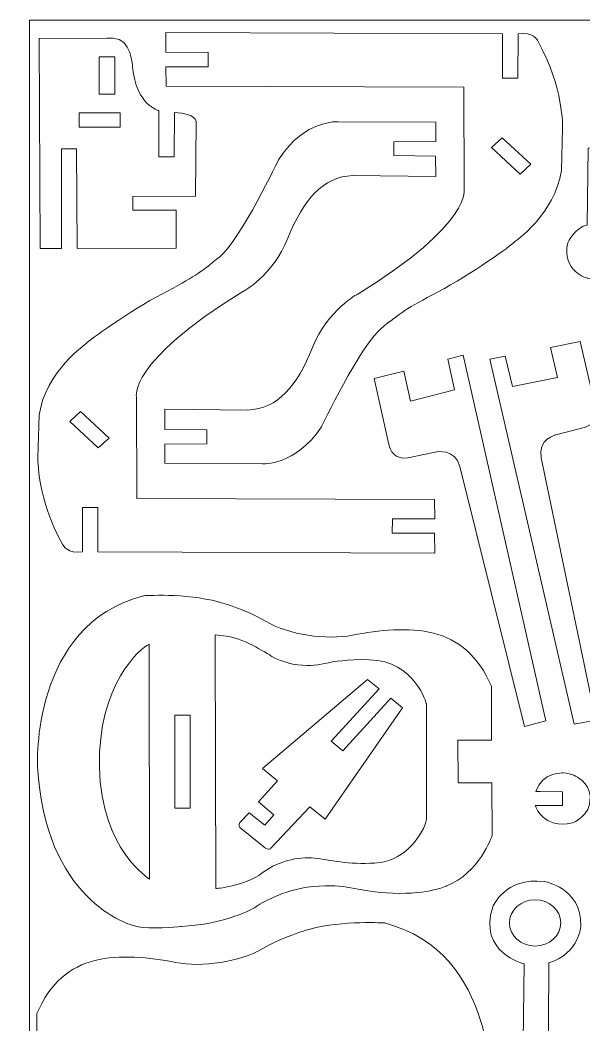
# Model space of a CAD drawing. Header units: millimetres. Extents: x -291 to 122, y -94 to 216.
# Drawn here: x -84.6 to 27.3, y 16.9 to 216.2 of the extents above; entities that cross this region are included whole.
import ezdxf

# ---------------------------------------------------------------- set-up
doc = ezdxf.new("R2010")
doc.units = ezdxf.units.MM
doc.header["$MEASUREMENT"] = 0
doc.layers.add('layer 1', color=7, linetype='Continuous')

msp = doc.modelspace()

# ---------------------------------------------------------------- linework, layer by layer
at = {"layer": 'layer 1', "color": 250, "lineweight": 20}
for points in [[(-82.7322, -94.1899), (122.2678, -94.1899), (122.2678, 216.1961), (-82.7322, 216.1961), (-82.7322, -94.1899)], [(-68.8856, 201.5224), (-65.7888, 201.5224), (-65.7888, 208.9034), (-68.8856, 208.9034), (-68.8856, 201.5224)], [(-72.8671, 194.9798), (-64.7413, 194.9798), (-64.7413, 197.774), (-72.8671, 197.774), (-72.8671, 194.9798)], [(-53.8669, 59.8958), (-50.8401, 59.8958), (-50.8401, 78.3364), (-53.8669, 78.3364), (-53.8669, 59.8958)]]:
    msp.add_lwpolyline(points, close=True, dxfattribs=at)
msp.add_ellipse((17.5728, 37.1437), major_axis=(5.099, 0), ratio=0.89954893, dxfattribs=at)
for points, knots in [([(-268.1651, 214.063), (-268.1651, 214.063), (-274.9611, 214.2491), (-275.9852, 208.1047), (-275.9852, 208.1047), (-275.9852, 208.1047), (-276.1714, 163.5112), (-276.1714, 163.5112), (-276.1714, 163.5112), (-276.1714, 163.5112), (-275.892, 154.7598), (-266.303, 154.2945), (-266.303, 154.2945), (-266.303, 154.2945), (-196.1077, 154.1083), (-196.1077, 154.1083), (-196.1077, 154.1083), (-196.1077, 154.1083), (-185.7737, 155.8772), (-185.6806, 141.8193), (-185.6806, 141.8193), (-185.6806, 141.8193), (-186.2849, 125.4343), (-184.6558, 120.9656), (-184.6558, 120.9656), (-184.6558, 120.9656), (-182.7003, 107.513), (-166.5945, 101.2754), (-166.5945, 101.2754), (-166.5945, 101.2754), (-150.3958, 93.7339), (-138.2931, 102.7645), (-138.2931, 102.7645), (-138.2931, 102.7645), (-96.3985, 134.5108), (-96.3985, 134.5108), (-96.3985, 134.5108), (-96.3985, 134.5108), (-79.2682, 150.3372), (-92.3018, 175.8459), (-92.3018, 175.8459), (-92.3018, 175.8459), (-115.2966, 201.8203), (-115.2966, 201.8203), (-115.2966, 201.8203), (-115.2966, 201.8203), (-122.4651, 211.8749), (-144.5292, 213.7368), (-144.5292, 213.7368), (-144.5292, 213.7368), (-262.388, 214.0146), (-262.388, 214.0146), (-262.388, 214.0146), (-262.388, 214.0146), (-267.7761, 214.0496), (-267.7761, 214.0496), (-267.7761, 214.0496), (-267.7761, 214.0496), (-268.1651, 214.063), (-268.1651, 214.063)], [0, 0, 0, 0, 0.0625, 0.0625, 0.0625, 0.0625, 0.125, 0.125, 0.125, 0.125, 0.1875, 0.1875, 0.1875, 0.1875, 0.25, 0.25, 0.25, 0.25, 0.3125, 0.3125, 0.3125, 0.3125, 0.375, 0.375, 0.375, 0.375, 0.4375, 0.4375, 0.4375, 0.4375, 0.5, 0.5, 0.5, 0.5, 0.5625, 0.5625, 0.5625, 0.5625, 0.625, 0.625, 0.625, 0.625, 0.6875, 0.6875, 0.6875, 0.6875, 0.75, 0.75, 0.75, 0.75, 0.8125, 0.8125, 0.8125, 0.8125, 0.875, 0.875, 0.875, 0.875, 1, 1, 1, 1]), ([(-55.6766, 213.7236), (-55.6766, 213.7236), (-55.6301, 209.812), (-55.6301, 209.812), (-55.6301, 209.812), (-55.6301, 209.812), (-47.2479, 209.7654), (-47.2479, 209.7654), (-47.2479, 209.7654), (-47.2479, 209.7654), (-47.2946, 206.9249), (-47.2946, 206.9249), (-47.2946, 206.9249), (-47.2946, 206.9249), (-55.6766, 206.9249), (-55.6766, 206.9249), (-55.6766, 206.9249), (-55.6766, 206.9249), (-55.6069, 203.1064), (-55.6069, 203.1064), (-55.6069, 203.1064), (-55.6069, 203.1064), (3.4401, 202.9201), (3.4401, 202.9201), (3.4401, 202.9201), (3.4401, 202.9201), (3.4865, 182.8267), (3.4865, 182.8267), (3.4865, 182.8267), (3.4865, 182.8267), (5.4885, 176.028), (-17.6085, 161.8716), (-17.6085, 161.8716), (-17.6085, 161.8716), (-23.476, 158.891), (-26.5493, 151.2542), (-26.5493, 151.2542), (-29.6226, 143.6174), (-33.4411, 139.1004), (-39.4017, 138.8675), (-39.4017, 138.8675), (-39.4017, 138.8675), (-55.863, 139.0537), (-55.863, 139.0537), (-55.863, 139.0537), (-55.863, 139.0537), (-55.8283, 134.9906), (-55.8283, 134.9906), (-55.8283, 134.9906), (-55.8283, 134.9906), (-47.5394, 134.9207), (-47.5394, 134.9207), (-47.5394, 134.9207), (-47.5394, 134.9207), (-47.5162, 132.1499), (-47.5162, 132.1499), (-47.5162, 132.1499), (-47.5162, 132.1499), (-55.8635, 132.1151), (-55.8635, 132.1151), (-55.8635, 132.1151), (-55.8635, 132.1151), (-55.8751, 128.2966), (-55.8751, 128.2966), (-55.8751, 128.2966), (-55.8751, 128.2966), (-36.5153, 128.2033), (-36.5153, 128.2033), (-36.5153, 128.2033), (-36.5153, 128.2033), (-29.9961, 127.6681), (-24.7805, 135.5379), (-24.7805, 135.5379), (-24.7805, 135.5379), (-17.0504, 151.6967), (-13.0457, 154.9564), (-13.0457, 154.9564), (-9.041, 158.2161), (-8.0165, 158.9611), (-1.6368, 162.3139), (-1.6368, 162.3139), (4.7428, 165.6667), (13.0784, 171.6269), (13.4043, 172.1392), (13.4043, 172.1392), (13.4043, 172.1392), (21.5533, 177.7396), (22.8106, 186.4011), (22.8106, 186.4011), (22.8106, 186.4011), (23.0438, 194.8293), (23.0438, 194.8293), (23.0438, 194.8293), (23.0438, 194.8293), (23.2765, 202.8857), (18.1076, 212.1059), (18.1076, 212.1059), (18.1076, 212.1059), (17.1063, 213.9685), (14.2192, 213.4795), (14.2192, 213.4795), (14.2192, 213.4795), (14.1725, 204.6783), (14.1725, 204.6783), (14.1725, 204.6783), (14.1725, 204.6783), (11.1457, 204.7017), (11.1457, 204.7017), (11.1457, 204.7017), (11.1457, 204.7017), (11.1457, 213.5028), (11.1457, 213.5028), (11.1457, 213.5028), (11.1457, 213.5028), (-55.6766, 213.7236), (-55.6766, 213.7236)], [0, 0, 0, 0, 0.03333333, 0.03333333, 0.03333333, 0.03333333, 0.06666667, 0.06666667, 0.06666667, 0.06666667, 0.1, 0.1, 0.1, 0.1, 0.13333333, 0.13333333, 0.13333333, 0.13333333, 0.16666667, 0.16666667, 0.16666667, 0.16666667, 0.2, 0.2, 0.2, 0.2, 0.23333333, 0.23333333, 0.23333333, 0.23333333, 0.26666667, 0.26666667, 0.26666667, 0.26666667, 0.3, 0.3, 0.3, 0.3, 0.33333333, 0.33333333, 0.33333333, 0.33333333, 0.36666667, 0.36666667, 0.36666667, 0.36666667, 0.4, 0.4, 0.4, 0.4, 0.43333333, 0.43333333, 0.43333333, 0.43333333, 0.46666667, 0.46666667, 0.46666667, 0.46666667, 0.5, 0.5, 0.5, 0.5, 0.53333333, 0.53333333, 0.53333333, 0.53333333, 0.56666667, 0.56666667, 0.56666667, 0.56666667, 0.6, 0.6, 0.6, 0.6, 0.63333333, 0.63333333, 0.63333333, 0.63333333, 0.66666667, 0.66666667, 0.66666667, 0.66666667, 0.7, 0.7, 0.7, 0.7, 0.73333333, 0.73333333, 0.73333333, 0.73333333, 0.76666667, 0.76666667, 0.76666667, 0.76666667, 0.8, 0.8, 0.8, 0.8, 0.83333333, 0.83333333, 0.83333333, 0.83333333, 0.86666667, 0.86666667, 0.86666667, 0.86666667, 0.9, 0.9, 0.9, 0.9, 0.93333333, 0.93333333, 0.93333333, 0.93333333, 1, 1, 1, 1]), ([(-80.7608, 212.5613), (-80.7608, 212.5613), (-80.5973, 170.9314), (-80.5973, 170.9314), (-80.5973, 170.9314), (-80.5973, 170.9314), (-76.3712, 170.9314), (-76.3712, 170.9314), (-76.3712, 170.9314), (-76.3712, 170.9314), (-76.3823, 190.6641), (-76.3823, 190.6641), (-76.3823, 190.6641), (-76.3823, 190.6641), (-73.367, 190.6757), (-73.367, 190.6757), (-73.367, 190.6757), (-73.367, 190.6757), (-73.2731, 170.9201), (-73.2731, 170.9201), (-73.2731, 170.9201), (-73.2731, 170.9201), (-53.6093, 170.9553), (-53.6093, 170.9553), (-53.6093, 170.9553), (-53.6093, 170.9553), (-53.6322, 178.476), (-53.6322, 178.476), (-53.6322, 178.476), (-53.6322, 178.476), (-62.1889, 178.476), (-62.1889, 178.476), (-62.1889, 178.476), (-62.1889, 178.476), (-62.2122, 181.2235), (-62.2122, 181.2235), (-62.2122, 181.2235), (-62.2122, 181.2235), (-49.7558, 181.2817), (-49.7558, 181.2817), (-49.7558, 181.2817), (-49.7558, 181.2817), (-49.6739, 196.0087), (-49.6739, 196.0087), (-49.6739, 196.0087), (-49.6739, 196.0087), (-49.5576, 197.6501), (-53.9233, 197.8829), (-53.9233, 197.8829), (-53.9233, 197.8829), (-53.994, 189.0587), (-53.994, 189.0587), (-53.994, 189.0587), (-53.994, 189.0587), (-57.0559, 189.0587), (-57.0559, 189.0587), (-57.0559, 189.0587), (-57.0559, 189.0587), (-57.0561, 198.2328), (-57.0561, 198.2328), (-57.0561, 198.2328), (-57.0561, 198.2328), (-61.5969, 199.3617), (-62.2488, 206.8591), (-62.2488, 206.8591), (-62.2488, 206.8591), (-62.4582, 212.6103), (-66.1836, 212.6335), (-66.1836, 212.6335), (-66.1836, 212.6335), (-67.3771, 212.6395), (-67.3771, 212.6395), (-67.3771, 212.6395), (-67.3771, 212.6395), (-80.7608, 212.5613), (-80.7608, 212.5613)], [0, 0, 0, 0, 0.05, 0.05, 0.05, 0.05, 0.1, 0.1, 0.1, 0.1, 0.15, 0.15, 0.15, 0.15, 0.2, 0.2, 0.2, 0.2, 0.25, 0.25, 0.25, 0.25, 0.3, 0.3, 0.3, 0.3, 0.35, 0.35, 0.35, 0.35, 0.4, 0.4, 0.4, 0.4, 0.45, 0.45, 0.45, 0.45, 0.5, 0.5, 0.5, 0.5, 0.55, 0.55, 0.55, 0.55, 0.6, 0.6, 0.6, 0.6, 0.65, 0.65, 0.65, 0.65, 0.7, 0.7, 0.7, 0.7, 0.75, 0.75, 0.75, 0.75, 0.8, 0.8, 0.8, 0.8, 0.85, 0.85, 0.85, 0.85, 0.9, 0.9, 0.9, 0.9, 1, 1, 1, 1]), ([(-2.3092, 110.5107), (-2.3092, 110.5107), (-2.3556, 114.4223), (-2.3556, 114.4223), (-2.3556, 114.4223), (-2.3556, 114.4223), (-10.7378, 114.469), (-10.7378, 114.469), (-10.7378, 114.469), (-10.7378, 114.469), (-10.6912, 117.3094), (-10.6912, 117.3094), (-10.6912, 117.3094), (-10.6912, 117.3094), (-2.3092, 117.3094), (-2.3092, 117.3094), (-2.3092, 117.3094), (-2.3092, 117.3094), (-2.3788, 121.1279), (-2.3788, 121.1279), (-2.3788, 121.1279), (-2.3788, 121.1279), (-61.4258, 121.3143), (-61.4258, 121.3143), (-61.4258, 121.3143), (-61.4258, 121.3143), (-61.4723, 141.4077), (-61.4723, 141.4077), (-61.4723, 141.4077), (-61.4723, 141.4077), (-63.4743, 148.2064), (-40.3773, 162.3628), (-40.3773, 162.3628), (-40.3773, 162.3628), (-34.5098, 165.3434), (-31.4365, 172.9802), (-31.4365, 172.9802), (-28.3631, 180.617), (-24.5446, 185.134), (-18.5841, 185.3669), (-18.5841, 185.3669), (-18.5841, 185.3669), (-2.1228, 185.1807), (-2.1228, 185.1807), (-2.1228, 185.1807), (-2.1228, 185.1807), (-2.1574, 189.2438), (-2.1574, 189.2438), (-2.1574, 189.2438), (-2.1574, 189.2438), (-10.4463, 189.3137), (-10.4463, 189.3137), (-10.4463, 189.3137), (-10.4463, 189.3137), (-10.4696, 192.0844), (-10.4696, 192.0844), (-10.4696, 192.0844), (-10.4696, 192.0844), (-2.1222, 192.1193), (-2.1222, 192.1193), (-2.1222, 192.1193), (-2.1222, 192.1193), (-2.1106, 195.9378), (-2.1106, 195.9378), (-2.1106, 195.9378), (-2.1106, 195.9378), (-21.4705, 196.0311), (-21.4705, 196.0311), (-21.4705, 196.0311), (-21.4705, 196.0311), (-27.9897, 196.5663), (-33.2053, 188.6964), (-33.2053, 188.6964), (-33.2053, 188.6964), (-40.9353, 172.5377), (-44.9401, 169.278), (-44.9401, 169.278), (-48.9448, 166.0183), (-49.9693, 165.2733), (-56.3489, 161.9205), (-56.3489, 161.9205), (-62.7285, 158.5677), (-71.0641, 152.6075), (-71.39, 152.0951), (-71.39, 152.0951), (-71.39, 152.0951), (-79.539, 146.4948), (-80.7964, 137.8333), (-80.7964, 137.8333), (-80.7964, 137.8333), (-81.0296, 129.405), (-81.0296, 129.405), (-81.0296, 129.405), (-81.0296, 129.405), (-81.2622, 121.3486), (-76.0933, 112.1285), (-76.0933, 112.1285), (-76.0933, 112.1285), (-75.092, 110.2659), (-72.2049, 110.7548), (-72.2049, 110.7548), (-72.2049, 110.7548), (-72.1583, 119.5561), (-72.1583, 119.5561), (-72.1583, 119.5561), (-72.1583, 119.5561), (-69.1314, 119.5327), (-69.1314, 119.5327), (-69.1314, 119.5327), (-69.1314, 119.5327), (-69.1314, 110.7316), (-69.1314, 110.7316), (-69.1314, 110.7316), (-69.1314, 110.7316), (-2.3092, 110.5107), (-2.3092, 110.5107)], [0, 0, 0, 0, 0.03333333, 0.03333333, 0.03333333, 0.03333333, 0.06666667, 0.06666667, 0.06666667, 0.06666667, 0.1, 0.1, 0.1, 0.1, 0.13333333, 0.13333333, 0.13333333, 0.13333333, 0.16666667, 0.16666667, 0.16666667, 0.16666667, 0.2, 0.2, 0.2, 0.2, 0.23333333, 0.23333333, 0.23333333, 0.23333333, 0.26666667, 0.26666667, 0.26666667, 0.26666667, 0.3, 0.3, 0.3, 0.3, 0.33333333, 0.33333333, 0.33333333, 0.33333333, 0.36666667, 0.36666667, 0.36666667, 0.36666667, 0.4, 0.4, 0.4, 0.4, 0.43333333, 0.43333333, 0.43333333, 0.43333333, 0.46666667, 0.46666667, 0.46666667, 0.46666667, 0.5, 0.5, 0.5, 0.5, 0.53333333, 0.53333333, 0.53333333, 0.53333333, 0.56666667, 0.56666667, 0.56666667, 0.56666667, 0.6, 0.6, 0.6, 0.6, 0.63333333, 0.63333333, 0.63333333, 0.63333333, 0.66666667, 0.66666667, 0.66666667, 0.66666667, 0.7, 0.7, 0.7, 0.7, 0.73333333, 0.73333333, 0.73333333, 0.73333333, 0.76666667, 0.76666667, 0.76666667, 0.76666667, 0.8, 0.8, 0.8, 0.8, 0.83333333, 0.83333333, 0.83333333, 0.83333333, 0.86666667, 0.86666667, 0.86666667, 0.86666667, 0.9, 0.9, 0.9, 0.9, 0.93333333, 0.93333333, 0.93333333, 0.93333333, 1, 1, 1, 1]), ([(11.0642, 192.8625), (11.0642, 192.8625), (8.9105, 190.9533), (8.9105, 190.9533), (8.9105, 190.9533), (8.9105, 190.9533), (14.6266, 185.6678), (14.6266, 185.6678), (14.6266, 185.6678), (14.6266, 185.6678), (16.7106, 187.6353), (16.7106, 187.6353), (16.7106, 187.6353), (16.7106, 187.6353), (11.0642, 192.8625), (11.0642, 192.8625)], [0, 0, 0, 0, 0.2, 0.2, 0.2, 0.2, 0.4, 0.4, 0.4, 0.4, 0.6, 0.6, 0.6, 0.6, 1, 1, 1, 1]), ([(116.752, 190.7595), (116.752, 190.7595), (121.0829, 190.7361), (121.0829, 190.7361), (121.0829, 190.7361), (121.0829, 190.7361), (121.0376, 170.5961), (121.0376, 170.5961), (121.0376, 170.5961), (121.0376, 170.5961), (121.0607, 169.362), (119.7569, 169.3387), (119.7569, 169.3387), (119.7569, 169.3387), (35.8779, 169.2801), (35.8779, 169.2801), (35.8779, 169.2801), (35.8779, 169.2801), (34.6093, 163.5526), (27.9734, 164.9845), (27.9734, 164.9845), (27.9734, 164.9845), (22.7811, 166.4166), (24.0616, 172.0278), (24.0616, 172.0278), (24.0616, 172.0278), (25.6448, 175.334), (27.9266, 175.497), (27.9266, 175.497), (27.9266, 175.497), (28.0774, 190.8058), (28.0774, 190.8058), (28.0774, 190.8058), (28.0774, 190.8058), (32.4315, 190.8989), (32.4315, 190.8989), (32.4315, 190.8989), (32.4315, 190.8989), (32.3848, 179.7926), (32.3848, 179.7926), (32.3848, 179.7926), (32.3848, 179.7926), (35.4583, 179.746), (35.4583, 179.746), (35.4583, 179.746), (35.4583, 179.746), (35.4934, 190.8752), (35.4934, 190.8752), (35.4934, 190.8752), (35.4934, 190.8752), (98.0911, 190.7819), (98.0911, 190.7819), (98.0911, 190.7819), (98.0911, 190.7819), (98.1615, 181.9226), (98.1615, 181.9226), (98.1615, 181.9226), (98.1615, 181.9226), (101.1417, 181.9692), (101.1417, 181.9692), (101.1417, 181.9692), (101.1417, 181.9692), (101.1709, 190.7998), (101.1709, 190.7998), (101.1709, 190.7998), (101.1709, 190.7998), (113.7502, 190.759), (113.7502, 190.759), (113.7502, 190.759), (113.7502, 190.759), (113.7504, 180.1069), (113.7504, 180.1069), (113.7504, 180.1069), (113.7504, 180.1069), (116.7772, 180.1304), (116.7772, 180.1304), (116.7772, 180.1304), (116.7772, 180.1304), (116.752, 190.7595), (116.752, 190.7595)], [0, 0, 0, 0, 0.04761905, 0.04761905, 0.04761905, 0.04761905, 0.0952381, 0.0952381, 0.0952381, 0.0952381, 0.14285714, 0.14285714, 0.14285714, 0.14285714, 0.19047619, 0.19047619, 0.19047619, 0.19047619, 0.23809524, 0.23809524, 0.23809524, 0.23809524, 0.28571429, 0.28571429, 0.28571429, 0.28571429, 0.33333333, 0.33333333, 0.33333333, 0.33333333, 0.38095238, 0.38095238, 0.38095238, 0.38095238, 0.42857143, 0.42857143, 0.42857143, 0.42857143, 0.47619048, 0.47619048, 0.47619048, 0.47619048, 0.52380952, 0.52380952, 0.52380952, 0.52380952, 0.57142857, 0.57142857, 0.57142857, 0.57142857, 0.61904762, 0.61904762, 0.61904762, 0.61904762, 0.66666667, 0.66666667, 0.66666667, 0.66666667, 0.71428571, 0.71428571, 0.71428571, 0.71428571, 0.76190476, 0.76190476, 0.76190476, 0.76190476, 0.80952381, 0.80952381, 0.80952381, 0.80952381, 0.85714286, 0.85714286, 0.85714286, 0.85714286, 0.9047619, 0.9047619, 0.9047619, 0.9047619, 1, 1, 1, 1]), ([(8.6185, 148.9565), (8.6185, 148.9565), (11.6688, 149.5734), (11.6688, 149.5734), (11.6688, 149.5734), (11.6688, 149.5734), (13.1239, 143.5081), (13.1239, 143.5081), (13.1239, 143.5081), (13.1239, 143.5081), (21.9949, 145.3124), (21.9949, 145.3124), (21.9949, 145.3124), (21.9949, 145.3124), (20.6094, 151.2382), (20.6094, 151.2382), (20.6094, 151.2382), (20.6094, 151.2382), (26.5001, 152.4373), (26.5001, 152.4373), (26.5001, 152.4373), (26.5001, 152.4373), (29.562, 139.3753), (29.562, 139.3753), (29.562, 139.3753), (29.562, 139.3753), (30.47, 136.5346), (27.6061, 135.4869), (27.6061, 135.4869), (27.6061, 135.4869), (21.7154, 133.9735), (21.7154, 133.9735), (21.7154, 133.9735), (21.7154, 133.9735), (18.1063, 133.1116), (18.7582, 129.363), (18.7582, 129.363), (18.7582, 129.363), (29.6187, 77.383), (29.6187, 77.383), (29.6187, 77.383), (29.6187, 77.383), (25.2996, 76.5448), (25.2996, 76.5448), (25.2996, 76.5448), (25.2996, 76.5448), (8.6185, 148.9565), (8.6185, 148.9565)], [0, 0, 0, 0, 0.07692308, 0.07692308, 0.07692308, 0.07692308, 0.15384615, 0.15384615, 0.15384615, 0.15384615, 0.23076923, 0.23076923, 0.23076923, 0.23076923, 0.30769231, 0.30769231, 0.30769231, 0.30769231, 0.38461538, 0.38461538, 0.38461538, 0.38461538, 0.46153846, 0.46153846, 0.46153846, 0.46153846, 0.53846154, 0.53846154, 0.53846154, 0.53846154, 0.61538462, 0.61538462, 0.61538462, 0.61538462, 0.69230769, 0.69230769, 0.69230769, 0.69230769, 0.76923077, 0.76923077, 0.76923077, 0.76923077, 0.84615385, 0.84615385, 0.84615385, 0.84615385, 1, 1, 1, 1]), ([(3.3079, 149.7284), (3.3079, 149.7284), (0.2922, 148.9601), (0.2922, 148.9601), (0.2922, 148.9601), (0.2922, 148.9601), (1.614, 142.8644), (1.614, 142.8644), (1.614, 142.8644), (1.614, 142.8644), (-7.1608, 140.6393), (-7.1608, 140.6393), (-7.1608, 140.6393), (-7.1608, 140.6393), (-8.4848, 146.5791), (-8.4848, 146.5791), (-8.4848, 146.5791), (-8.4848, 146.5791), (-14.3122, 145.1024), (-14.3122, 145.1024), (-14.3122, 145.1024), (-14.3122, 145.1024), (-11.4008, 132.006), (-11.4008, 132.006), (-11.4008, 132.006), (-11.4008, 132.006), (-10.9857, 129.0528), (-7.9509, 129.352), (-7.9509, 129.352), (-7.9509, 129.352), (-1.9872, 130.5456), (-1.9872, 130.5456), (-1.9872, 130.5456), (-1.9872, 130.5456), (1.6383, 131.3357), (2.6781, 127.6757), (2.6781, 127.6757), (2.6781, 127.6757), (15.457, 76.1337), (15.457, 76.1337), (15.457, 76.1337), (15.457, 76.1337), (19.7117, 77.2534), (19.7117, 77.2534), (19.7117, 77.2534), (19.7117, 77.2534), (3.3079, 149.7284), (3.3079, 149.7284)], [0, 0, 0, 0, 0.07692308, 0.07692308, 0.07692308, 0.07692308, 0.15384615, 0.15384615, 0.15384615, 0.15384615, 0.23076923, 0.23076923, 0.23076923, 0.23076923, 0.30769231, 0.30769231, 0.30769231, 0.30769231, 0.38461538, 0.38461538, 0.38461538, 0.38461538, 0.46153846, 0.46153846, 0.46153846, 0.46153846, 0.53846154, 0.53846154, 0.53846154, 0.53846154, 0.61538462, 0.61538462, 0.61538462, 0.61538462, 0.69230769, 0.69230769, 0.69230769, 0.69230769, 0.76923077, 0.76923077, 0.76923077, 0.76923077, 0.84615385, 0.84615385, 0.84615385, 0.84615385, 1, 1, 1, 1]), ([(-69.0499, 131.3718), (-69.0499, 131.3718), (-66.8962, 133.2811), (-66.8962, 133.2811), (-66.8962, 133.2811), (-66.8962, 133.2811), (-72.6124, 138.5665), (-72.6124, 138.5665), (-72.6124, 138.5665), (-72.6124, 138.5665), (-74.6964, 136.599), (-74.6964, 136.599), (-74.6964, 136.599), (-74.6964, 136.599), (-69.0499, 131.3718), (-69.0499, 131.3718)], [0, 0, 0, 0, 0.2, 0.2, 0.2, 0.2, 0.4, 0.4, 0.4, 0.4, 0.6, 0.6, 0.6, 0.6, 1, 1, 1, 1]), ([(8.946, 73.379), (8.946, 73.379), (2.2871, 73.379), (2.2871, 73.379), (2.2871, 73.379), (2.2871, 73.379), (2.3336, 64.9039), (2.3336, 64.9039), (2.3336, 64.9039), (2.3336, 64.9039), (8.9927, 64.9503), (8.9927, 64.9503), (8.9927, 64.9503), (8.9927, 64.9503), (9.0395, 54.403), (9.0395, 54.403), (9.0395, 54.403), (9.0395, 54.403), (6.386, 46.858), (0.0762, 44.5297), (0.0762, 44.5297), (0.0762, 44.5297), (-3.3465, 42.7836), (-10.6109, 43.0397), (-10.6109, 43.0397), (-17.8753, 43.2958), (-18.8532, 44.8323), (-25.2794, 44.4599), (-25.2794, 44.4599), (-31.7057, 44.0875), (-36.1758, 41.4091), (-37.7126, 40.3846), (-37.7126, 40.3846), (-39.2494, 39.3601), (-45.1168, 36.7523), (-52.5675, 36.473), (-52.5675, 36.473), (-52.5675, 36.473), (-56.9915, 35.9608), (-60.3443, 36.2401), (-60.3443, 36.2401), (-63.6971, 36.5195), (-79.6235, 42.2472), (-81.1137, 68.1384), (-81.1137, 68.1384), (-81.1137, 68.1384), (-82.5113, 96.2646), (-60.066, 102.039), (-60.066, 102.039), (-60.066, 102.039), (-51.7771, 102.5978), (-45.2577, 100.8283), (-45.2577, 100.8283), (-45.2577, 100.8283), (-40.2285, 99.5243), (-35.7581, 96.9167), (-35.7581, 96.9167), (-31.2877, 94.3091), (-23.8369, 93.1913), (-18.6215, 94.2158), (-18.6215, 94.2158), (-13.4061, 95.2403), (-7.422, 95.8225), (-2.579, 94.6118), (-2.579, 94.6118), (2.264, 93.4011), (6.3736, 90.1238), (8.9348, 84.0701), (8.9348, 84.0701), (8.9348, 84.0701), (8.9501, 73.5983), (8.9501, 73.5983), (8.9501, 73.5983), (8.9501, 73.5983), (8.946, 73.379), (8.946, 73.379)], [0, 0, 0, 0, 0.05, 0.05, 0.05, 0.05, 0.1, 0.1, 0.1, 0.1, 0.15, 0.15, 0.15, 0.15, 0.2, 0.2, 0.2, 0.2, 0.25, 0.25, 0.25, 0.25, 0.3, 0.3, 0.3, 0.3, 0.35, 0.35, 0.35, 0.35, 0.4, 0.4, 0.4, 0.4, 0.45, 0.45, 0.45, 0.45, 0.5, 0.5, 0.5, 0.5, 0.55, 0.55, 0.55, 0.55, 0.6, 0.6, 0.6, 0.6, 0.65, 0.65, 0.65, 0.65, 0.7, 0.7, 0.7, 0.7, 0.75, 0.75, 0.75, 0.75, 0.8, 0.8, 0.8, 0.8, 0.85, 0.85, 0.85, 0.85, 0.9, 0.9, 0.9, 0.9, 1, 1, 1, 1]), ([(-45.8929, 93.4609), (-45.8929, 93.4609), (-45.7648, 43.9711), (-45.7648, 43.9711), (-45.7648, 43.9711), (-45.7648, 43.9711), (-40.177, 44.3434), (-36.5214, 47.0675), (-36.5214, 47.0675), (-32.8659, 49.7916), (-28.605, 50.3738), (-25.5781, 49.9314), (-25.5781, 49.9314), (-22.5513, 49.4889), (-18.5464, 48.5572), (-13.3076, 49.116), (-13.3076, 49.116), (-8.0688, 49.6748), (-4.529, 54.9137), (-3.9468, 57.6611), (-3.9468, 57.6611), (-3.9468, 57.6611), (-3.9695, 80.595), (-3.9695, 80.595), (-3.9695, 80.595), (-3.9695, 80.595), (-6.2508, 89.1396), (-15.3314, 89.3492), (-15.3314, 89.3492), (-24.4119, 89.5588), (-24.645, 87.4632), (-30.5357, 88.4877), (-30.5357, 88.4877), (-30.5357, 88.4877), (-33.7023, 89.2563), (-34.6337, 89.978), (-34.6337, 89.978), (-35.5651, 90.6998), (-40.9669, 93.8898), (-43.691, 94.0062), (-43.691, 94.0062), (-43.691, 94.0062), (-45.9028, 94.3089), (-45.9028, 94.3089), (-45.9028, 94.3089), (-45.9028, 94.3089), (-45.8929, 93.4609), (-45.8929, 93.4609)], [0, 0, 0, 0, 0.07692308, 0.07692308, 0.07692308, 0.07692308, 0.15384615, 0.15384615, 0.15384615, 0.15384615, 0.23076923, 0.23076923, 0.23076923, 0.23076923, 0.30769231, 0.30769231, 0.30769231, 0.30769231, 0.38461538, 0.38461538, 0.38461538, 0.38461538, 0.46153846, 0.46153846, 0.46153846, 0.46153846, 0.53846154, 0.53846154, 0.53846154, 0.53846154, 0.61538462, 0.61538462, 0.61538462, 0.61538462, 0.69230769, 0.69230769, 0.69230769, 0.69230769, 0.76923077, 0.76923077, 0.76923077, 0.76923077, 0.84615385, 0.84615385, 0.84615385, 0.84615385, 1, 1, 1, 1]), ([(-58.9673, 90.446), (-58.9673, 90.446), (-58.8794, 45.8346), (-58.8794, 45.8346), (-58.8794, 45.8346), (-58.8794, 45.8346), (-68.4542, 51.5736), (-68.8268, 68.0117), (-68.8268, 68.0117), (-69.1994, 84.4497), (-60.5384, 91.7609), (-59.0482, 92.3662), (-59.0482, 92.3662), (-59.0482, 92.3662), (-58.9841, 92.4012), (-58.9841, 92.4012), (-58.9841, 92.4012), (-58.9841, 92.4012), (-58.9673, 90.446), (-58.9673, 90.446)], [0, 0, 0, 0, 0.16666667, 0.16666667, 0.16666667, 0.16666667, 0.33333333, 0.33333333, 0.33333333, 0.33333333, 0.5, 0.5, 0.5, 0.5, 0.66666667, 0.66666667, 0.66666667, 0.66666667, 1, 1, 1, 1]), ([(-8.7134, 79.7798), (-8.7134, 79.7798), (-24.0494, 57.7467), (-24.0494, 57.7467), (-24.0494, 57.7467), (-24.0494, 57.7467), (-27.1246, 60.1589), (-27.1246, 60.1589), (-27.1246, 60.1589), (-27.1246, 60.1589), (-34.7362, 52.0509), (-34.7362, 52.0509), (-34.7362, 52.0509), (-34.7362, 52.0509), (-35.1644, 51.3398), (-36.2557, 52.208), (-36.2557, 52.208), (-36.2557, 52.208), (-40.9514, 56.0814), (-40.9514, 56.0814), (-40.9514, 56.0814), (-40.9514, 56.0814), (-41.392, 56.5635), (-40.9559, 57.0538), (-40.9559, 57.0538), (-40.9559, 57.0538), (-39.1529, 59.0101), (-39.1529, 59.0101), (-39.1529, 59.0101), (-39.1529, 59.0101), (-36.0393, 56.5624), (-36.0393, 56.5624), (-36.0393, 56.5624), (-36.0393, 56.5624), (-34.2243, 58.6002), (-34.2243, 58.6002), (-34.2243, 58.6002), (-34.2243, 58.6002), (-37.2549, 61.1446), (-37.2549, 61.1446), (-37.2549, 61.1446), (-37.2549, 61.1446), (-33.5125, 65.2965), (-33.5125, 65.2965), (-33.5125, 65.2965), (-33.5125, 65.2965), (-36.4965, 67.7732), (-36.4965, 67.7732), (-36.4965, 67.7732), (-36.4965, 67.7732), (-15.684, 85.4363), (-15.684, 85.4363), (-15.684, 85.4363), (-15.684, 85.4363), (-13.325, 83.5994), (-13.325, 83.5994), (-13.325, 83.5994), (-13.325, 83.5994), (-22.8663, 73.1848), (-22.8663, 73.1848), (-22.8663, 73.1848), (-22.8663, 73.1848), (-20.5783, 71.2718), (-20.5783, 71.2718), (-20.5783, 71.2718), (-20.5783, 71.2718), (-11.0089, 81.7394), (-11.0089, 81.7394), (-11.0089, 81.7394), (-11.0089, 81.7394), (-8.7134, 79.7798), (-8.7134, 79.7798)], [0, 0, 0, 0, 0.05263158, 0.05263158, 0.05263158, 0.05263158, 0.10526316, 0.10526316, 0.10526316, 0.10526316, 0.15789474, 0.15789474, 0.15789474, 0.15789474, 0.21052632, 0.21052632, 0.21052632, 0.21052632, 0.26315789, 0.26315789, 0.26315789, 0.26315789, 0.31578947, 0.31578947, 0.31578947, 0.31578947, 0.36842105, 0.36842105, 0.36842105, 0.36842105, 0.42105263, 0.42105263, 0.42105263, 0.42105263, 0.47368421, 0.47368421, 0.47368421, 0.47368421, 0.52631579, 0.52631579, 0.52631579, 0.52631579, 0.57894737, 0.57894737, 0.57894737, 0.57894737, 0.63157895, 0.63157895, 0.63157895, 0.63157895, 0.68421053, 0.68421053, 0.68421053, 0.68421053, 0.73684211, 0.73684211, 0.73684211, 0.73684211, 0.78947368, 0.78947368, 0.78947368, 0.78947368, 0.84210526, 0.84210526, 0.84210526, 0.84210526, 0.89473684, 0.89473684, 0.89473684, 0.89473684, 1, 1, 1, 1]), ([(23.0391, 63.1463), (23.0391, 63.1463), (23.0158, 60.4104), (23.0158, 60.4104), (23.0158, 60.4104), (23.0158, 60.4104), (17.6257, 60.4222), (17.6257, 60.4222), (17.6257, 60.4222), (17.6257, 60.4222), (19.1041, 55.5792), (25.0182, 57.0111), (25.0182, 57.0111), (25.0182, 57.0111), (28.6271, 58.3148), (28.4991, 61.9821), (28.4991, 61.9821), (28.4991, 61.9821), (28.5808, 64.4968), (26.0777, 65.9986), (26.0777, 65.9986), (26.0777, 65.9986), (24.9136, 66.8949), (23.144, 66.8833), (23.144, 66.8833), (23.144, 66.8833), (18.9877, 67.1162), (17.7304, 63.2278), (17.7304, 63.2278), (17.7304, 63.2278), (18.5571, 63.2278), (18.5571, 63.2278), (18.5571, 63.2278), (18.5571, 63.2278), (23.0391, 63.1463), (23.0391, 63.1463)], [0, 0, 0, 0, 0.1, 0.1, 0.1, 0.1, 0.2, 0.2, 0.2, 0.2, 0.3, 0.3, 0.3, 0.3, 0.4, 0.4, 0.4, 0.4, 0.5, 0.5, 0.5, 0.5, 0.6, 0.6, 0.6, 0.6, 0.7, 0.7, 0.7, 0.7, 0.8, 0.8, 0.8, 0.8, 1, 1, 1, 1]), ([(24.5708, -11.835), (24.5708, -11.835), (12.2772, -14.9549), (12.2772, -14.9549), (12.2772, -14.9549), (12.2772, -14.9549), (12.2306, -12.9059), (13.1153, -11.9979), (13.1153, -11.9979), (14.0001, -11.09), (15.071, -9.2738), (14.9547, -6.829), (14.9547, -6.829), (14.9547, -6.829), (15.4316, 29.0044), (15.4316, 29.0044), (15.4316, 29.0044), (15.4316, 29.0044), (6.1881, 31.2982), (9.1683, 40.3091), (9.1683, 40.3091), (9.1683, 40.3091), (11.5896, 46.317), (19.4129, 45.3622), (19.4129, 45.3622), (19.4129, 45.3622), (26.747, 44.1982), (26.6773, 36.5844), (26.6773, 36.5844), (26.6773, 36.5844), (26.4681, 31.2757), (20.3211, 29.2035), (20.3211, 29.2035), (20.3211, 29.2035), (20.122, -7.2931), (20.122, -7.2931), (20.122, -7.2931), (20.122, -7.2931), (20.0638, -8.5735), (22.3805, -9.3303), (22.3805, -9.3303), (24.6972, -10.0871), (25.5124, -11.4145), (25.5589, -11.5424), (25.5589, -11.5424), (25.5589, -11.5424), (25.1048, -11.7054), (25.1048, -11.7054), (25.1048, -11.7054), (25.1048, -11.7054), (24.5708, -11.835), (24.5708, -11.835)], [0, 0, 0, 0, 0.07142857, 0.07142857, 0.07142857, 0.07142857, 0.14285714, 0.14285714, 0.14285714, 0.14285714, 0.21428571, 0.21428571, 0.21428571, 0.21428571, 0.28571429, 0.28571429, 0.28571429, 0.28571429, 0.35714286, 0.35714286, 0.35714286, 0.35714286, 0.42857143, 0.42857143, 0.42857143, 0.42857143, 0.5, 0.5, 0.5, 0.5, 0.57142857, 0.57142857, 0.57142857, 0.57142857, 0.64285714, 0.64285714, 0.64285714, 0.64285714, 0.71428571, 0.71428571, 0.71428571, 0.71428571, 0.78571429, 0.78571429, 0.78571429, 0.78571429, 0.85714286, 0.85714286, 0.85714286, 0.85714286, 1, 1, 1, 1]), ([(-81.2559, 8.4772), (-81.2559, 8.4772), (-68.5316, 8.5355), (-68.5316, 8.5355), (-68.5316, 8.5355), (-68.5316, 8.5355), (-68.4973, 0.0718), (-68.4973, 0.0718), (-68.4973, 0.0718), (-68.4973, 0.0718), (-81.3025, 0.0486), (-81.3025, 0.0486), (-81.3025, 0.0486), (-81.3025, 0.0486), (-81.3494, -10.4988), (-81.3494, -10.4988), (-81.3494, -10.4988), (-81.3494, -10.4988), (-78.6958, -18.0437), (-72.386, -20.372), (-72.386, -20.372), (-72.386, -20.372), (-68.9633, -22.1181), (-61.6989, -21.862), (-61.6989, -21.862), (-54.4345, -21.606), (-53.4567, -20.0695), (-47.0304, -20.4419), (-47.0304, -20.4419), (-40.6041, -20.8143), (-36.1341, -23.4927), (-34.5972, -24.5172), (-34.5972, -24.5172), (-33.0604, -25.5417), (-27.1931, -28.1495), (-19.7423, -28.4288), (-19.7423, -28.4288), (-19.7423, -28.4288), (-15.3184, -28.9409), (-11.9656, -28.6616), (-11.9656, -28.6616), (-8.6128, -28.3823), (7.3136, -22.6546), (8.8038, 3.2366), (8.8038, 3.2366), (8.8038, 3.2366), (10.2015, 31.3628), (-12.2438, 37.1372), (-12.2438, 37.1372), (-12.2438, 37.1372), (-20.5327, 37.696), (-27.0521, 35.9265), (-27.0521, 35.9265), (-27.0521, 35.9265), (-32.0813, 34.6225), (-36.5517, 32.0149), (-36.5517, 32.0149), (-41.0221, 29.4073), (-48.4729, 28.2895), (-53.6883, 29.314), (-53.6883, 29.314), (-58.9037, 30.3385), (-64.8879, 30.9207), (-69.7309, 29.71), (-69.7309, 29.71), (-74.5739, 28.4993), (-78.6835, 25.222), (-81.2446, 19.1683), (-81.2446, 19.1683), (-81.2446, 19.1683), (-81.2599, 8.6965), (-81.2599, 8.6965), (-81.2599, 8.6965), (-81.2599, 8.6965), (-81.2559, 8.4772), (-81.2559, 8.4772)], [0, 0, 0, 0, 0.05, 0.05, 0.05, 0.05, 0.1, 0.1, 0.1, 0.1, 0.15, 0.15, 0.15, 0.15, 0.2, 0.2, 0.2, 0.2, 0.25, 0.25, 0.25, 0.25, 0.3, 0.3, 0.3, 0.3, 0.35, 0.35, 0.35, 0.35, 0.4, 0.4, 0.4, 0.4, 0.45, 0.45, 0.45, 0.45, 0.5, 0.5, 0.5, 0.5, 0.55, 0.55, 0.55, 0.55, 0.6, 0.6, 0.6, 0.6, 0.65, 0.65, 0.65, 0.65, 0.7, 0.7, 0.7, 0.7, 0.75, 0.75, 0.75, 0.75, 0.8, 0.8, 0.8, 0.8, 0.85, 0.85, 0.85, 0.85, 0.9, 0.9, 0.9, 0.9, 1, 1, 1, 1])]:
    msp.add_open_spline(points, degree=3, knots=knots, dxfattribs=at)

doc.saveas('drawing.dxf')
